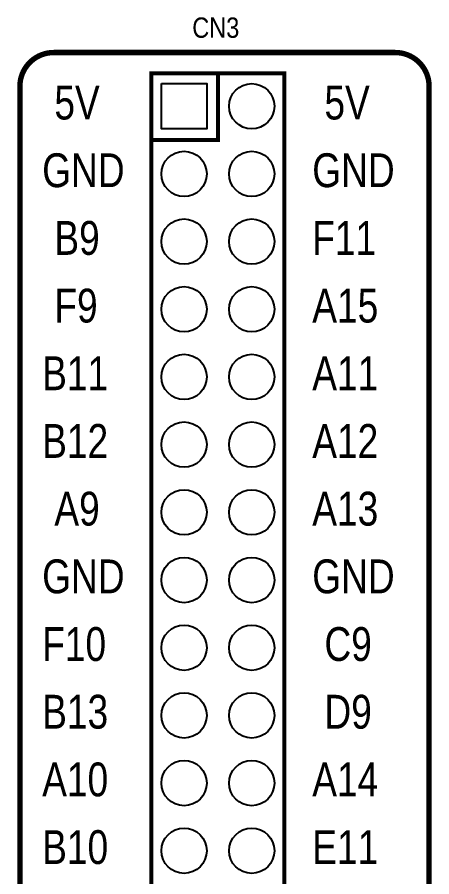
# Model space of a CAD drawing. Extents: x -25 to 204, y -24 to 158.
# Drawn here: x 123.39 to 138.96, y 44.08 to 76.34 of the extents above; entities that cross this region are included whole.
import ezdxf

# ---------------------------------------------------------------- set-up
doc = ezdxf.new("R2010")
doc.units = 0
for name, color, linetype in [('BG_SILKSCREEN_TOP', 7, 'CONTINUOUS'), ('PG_SILKSCREEN_TOP', 254, 'CONTINUOUS'), ('PIN_SOLDERMASK_TOP', 92, 'CONTINUOUS')]:
    doc.layers.add(name, color=color, linetype=linetype)

msp = doc.modelspace()

# ---------------------------------------------------------------- linework, layer by layer
at = {"layer": 'BG_SILKSCREEN_TOP', "const_width": 0.2032}
for points in [[(124.756901, 75.011991, 0.414217), (123.486901, 73.741991)], [(138.853901, 73.741991, 0.414225), (137.583901, 75.011991)], [(123.486901, 73.741991), (123.486901, 24.084991, 0.414202), (124.756901, 22.814991), (128.820901, 22.814991)], [(128.820901, 22.814991), (137.583901, 22.814991, 0.41421), (138.853901, 24.084991), (138.853901, 73.741991)]]:
    msp.add_lwpolyline(points, format="xyb", dxfattribs=at)
msp.add_lwpolyline([(137.583901, 75.011991), (124.756901, 75.011991)], dxfattribs=at)
at = {"layer": 'PG_SILKSCREEN_TOP', "const_width": 0.150012}
for points in [[(130.922497, 74.227588), (130.922497, 71.727593), (128.422502, 71.727593)], [(133.422492, 74.227588), (133.422492, 23.507598), (128.422502, 23.507598), (128.422502, 74.227588), (133.422492, 74.227588)]]:
    msp.add_lwpolyline(points, dxfattribs=at)
at = {"layer": 'PIN_SOLDERMASK_TOP'}
msp.add_lwpolyline([(128.802498, 73.847592), (130.502495, 73.847592), (130.502495, 72.147595), (128.802498, 72.147595)], close=True, dxfattribs=at)
for centre in [(132.192497, 72.997593), (129.652497, 70.457593), (132.192497, 70.457593), (129.652497, 67.917593), (132.192497, 67.917593), (129.652497, 65.377593), (132.192497, 65.377593), (129.652497, 62.837593), (132.192497, 62.837593), (129.652497, 60.297593), (132.192497, 60.297593), (129.652497, 57.757593), (132.192497, 57.757593), (129.652497, 55.217593), (132.192497, 55.217593), (129.652497, 52.677593), (132.192497, 52.677593), (129.652497, 50.137593), (132.192497, 50.137593), (129.652497, 47.597593), (132.192497, 47.597593), (129.652497, 45.057593), (132.192497, 45.057593)]:
    msp.add_circle(centre, 0.849998, dxfattribs=at)

# ---------------------------------------------------------------- texts
at = {"layer": 'BG_SILKSCREEN_TOP'}
for s, height, width, p in [('CN3', 0.762, 0.866667, (129.9591, 75.565)), ('5V', 1.27, 0.82, (124.781589, 72.500211)), ('5V', 1.27, 0.82, (134.922997, 72.500211)), ('GND', 1.27, 0.82, (124.324389, 69.960211)), ('GND', 1.27, 0.82, (134.465797, 69.960211)), ('B9', 1.27, 0.82, (124.781589, 67.420211)), ('F11', 1.27, 0.82, (134.465797, 67.420211)), ('F9', 1.27, 0.82, (124.781589, 64.880211)), ('A15', 1.27, 0.82, (134.465797, 64.880211)), ('B11', 1.27, 0.82, (124.324389, 62.340211)), ('A11', 1.27, 0.82, (134.465797, 62.340211)), ('B12', 1.27, 0.82, (124.324389, 59.800211)), ('A12', 1.27, 0.82, (134.465797, 59.800211)), ('A9', 1.27, 0.82, (124.781589, 57.260211)), ('A13', 1.27, 0.82, (134.465797, 57.260211)), ('GND', 1.27, 0.82, (124.324389, 54.720211)), ('GND', 1.27, 0.82, (134.465797, 54.720211)), ('F10', 1.27, 0.82, (124.324389, 52.180211)), ('C9', 1.27, 0.82, (134.922997, 52.180211)), ('B13', 1.27, 0.82, (124.324389, 49.640211)), ('D9', 1.27, 0.82, (134.922997, 49.640211)), ('A10', 1.27, 0.82, (124.324389, 47.100211)), ('A14', 1.27, 0.82, (134.465797, 47.100211)), ('B10', 1.27, 0.82, (124.324389, 44.560211)), ('E11', 1.27, 0.82, (134.465797, 44.560211))]:
    msp.add_text(s, height=height, dxfattribs=dict(at, width=width)).set_placement(p)

doc.saveas('drawing.dxf')
